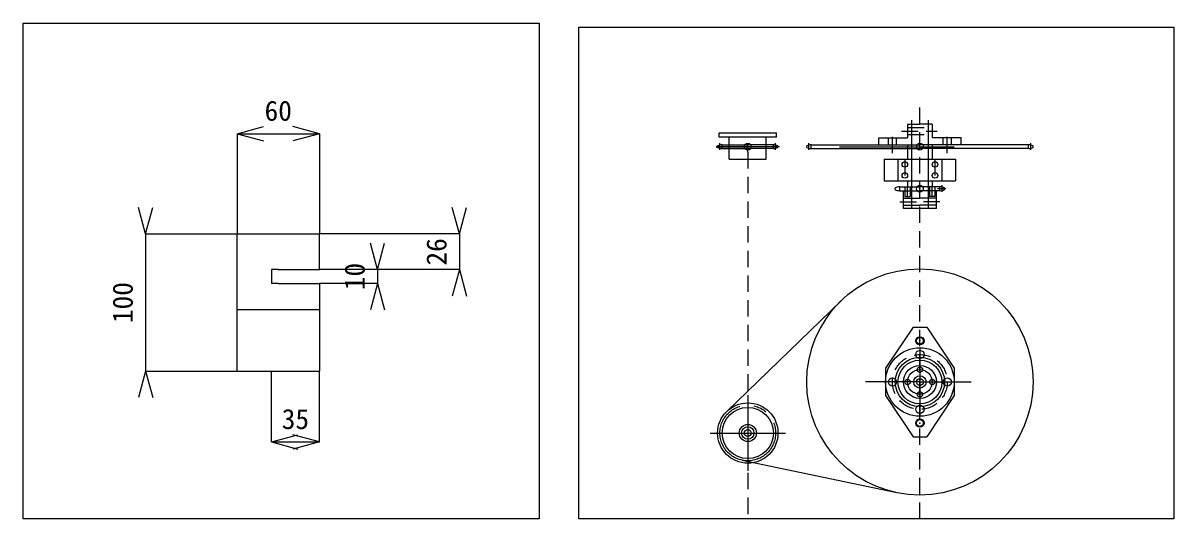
# Model space of a CAD drawing. Units: millimetres, scale not verified. Extents: x -7131 to 2872, y -1658 to 2951.
# Drawn here: x -4065 to -3226, y -411 to -50 of the extents above; entities that cross this region are included whole.
import ezdxf
from ezdxf.enums import TextEntityAlignment as Align

# ---------------------------------------------------------------- set-up
doc = ezdxf.new("R2010")
doc.units = ezdxf.units.MM
doc.header["$LTSCALE"] = 10
doc.header["$PDMODE"] = 32
doc.header["$PDSIZE"] = 5
doc.linetypes.add('CHAIN2', pattern=[12, 9, -1, 1, -1])
doc.linetypes.add('DASHED1', pattern=[1.8, 1.2, -0.6])
for name, color, linetype in [('0-1_ふれーむ', 7, 'Continuous'), ('0-3_エンジン', 7, 'Continuous'), ('0-6_駆動系', 7, 'Continuous')]:
    doc.layers.add(name, color=color, linetype=linetype)
doc.styles.add('ＭＳ ゴシック', font='')
doc.styles.get('ＭＳ ゴシック').set_extended_font_data('MS Gothic')

msp = doc.modelspace()

# ---------------------------------------------------------------- linework, layer by layer
at = {"layer": '0-1_ふれーむ', "color": 4}
for p, q in [((-3909.14, -130.45), (-3889.82, -125.27)), ((-3849.14, -130.45), (-3868.46, -125.27)), ((-3909.14, -130.45), (-3849.14, -130.45)), ((-3909.14, -130.45), (-3889.82, -135.62)), ((-3909.14, -130.45), (-3909.14, -203.6)), ((-3849.14, -130.45), (-3868.46, -135.62)), ((-3849.14, -130.45), (-3849.14, -203.6)), ((-3975.88, -203.6), (-3981.05, -184.28)), ((-3975.88, -203.6), (-3970.7, -184.28)), ((-3747.09, -203.6), (-3752.27, -184.28)), ((-3747.09, -203.6), (-3741.91, -184.28)), ((-3975.88, -203.6), (-3975.88, -303.6)), ((-3975.88, -203.6), (-3909.14, -203.6)), ((-3747.09, -203.6), (-3849.14, -203.6)), ((-3747.09, -203.6), (-3747.09, -229.6)), ((-3806.77, -229.6), (-3811.94, -210.28)), ((-3806.77, -229.6), (-3801.59, -210.28)), ((-3747.09, -229.6), (-3849.14, -229.6)), ((-3806.77, -229.6), (-3849.14, -229.6)), ((-3806.77, -229.6), (-3806.77, -239.6)), ((-3747.09, -229.6), (-3752.27, -248.92)), ((-3747.09, -229.6), (-3741.91, -248.92)), ((-3806.77, -239.6), (-3849.14, -239.6)), ((-3806.77, -239.6), (-3811.94, -258.92)), ((-3806.77, -239.6), (-3801.59, -258.92)), ((-3975.88, -303.6), (-3981.05, -322.92)), ((-3975.88, -303.6), (-3970.7, -322.92)), ((-3975.88, -303.6), (-3909.14, -303.6)), ((-3884.14, -355.25), (-3884.14, -303.6)), ((-3849.14, -355.25), (-3849.14, -303.6)), ((-3884.14, -355.25), (-3864.82, -350.07)), ((-3849.14, -355.25), (-3868.46, -350.07)), ((-3884.14, -355.25), (-3849.14, -355.25)), ((-3884.14, -355.25), (-3864.82, -360.43)), ((-3849.14, -355.25), (-3868.46, -360.43))]:
    msp.add_line(p, q, dxfattribs=at)
at = {"layer": '0-1_ふれーむ'}
for p, q in [((-3909.14, -203.6), (-3849.14, -203.6)), ((-3909.14, -303.6), (-3909.14, -203.6)), ((-3849.14, -214.6), (-3849.14, -203.6)), ((-3849.14, -229.6), (-3849.14, -214.6)), ((-3879.14, -229.6), (-3859.14, -229.6)), ((-3859.14, -229.6), (-3849.14, -229.6)), ((-3879.14, -239.6), (-3884.14, -239.6)), ((-3909.14, -258.6), (-3849.14, -258.6)), ((-3849.14, -254.6), (-3849.14, -303.6)), ((-3909.14, -303.6), (-3849.14, -303.6))]:
    msp.add_line(p, q, dxfattribs=at)
msp.add_lwpolyline([(-4065.24, -49.73), (-3688.88, -49.73), (-3688.88, -411.42), (-4065.24, -411.42)], close=True, dxfattribs=at)
for points in [[(-3879.14, -229.6), (-3884.14, -229.6), (-3884.14, -239.6)], [(-3879.14, -239.6), (-3859.14, -239.6), (-3849.14, -239.6), (-3849.14, -254.6)]]:
    msp.add_lwpolyline(points, dxfattribs=at)
at = {"layer": '0-3_エンジン', "linetype": 'DASHED1'}
for p, q in [((-3411.38, -411.45), (-3411.38, -105.77)), ((-3536.84, -143.82), (-3536.84, -408.38)), ((-3422.38, -148.92), (-3422.38, -164.82)), ((-3400.38, -148.92), (-3400.38, -164.82)), ((-3420.38, -176.25), (-3420.38, -169.38)), ((-3402.38, -176.25), (-3402.38, -169.57))]:
    msp.add_line(p, q, dxfattribs=at)
at = {"layer": '0-3_エンジン'}
for p, q in [((-3420.38, -123.52), (-3411.38, -123.52)), ((-3420.38, -123.52), (-3420.38, -133.52)), ((-3417.38, -120.52), (-3417.38, -185.05)), ((-3402.38, -123.52), (-3411.38, -123.52)), ((-3405.38, -120.52), (-3405.38, -185.05)), ((-3402.38, -123.52), (-3402.38, -133.52)), ((-3557.84, -132.92), (-3557.84, -129.92)), ((-3557.84, -129.92), (-3515.84, -129.92)), ((-3515.84, -132.92), (-3557.84, -132.92)), ((-3550.34, -148.92), (-3550.34, -132.92)), ((-3523.34, -148.92), (-3523.34, -132.92)), ((-3515.84, -132.92), (-3515.84, -129.92)), ((-3441.38, -133.52), (-3420.38, -133.52)), ((-3441.38, -138.52), (-3441.38, -133.52)), ((-3381.38, -133.52), (-3402.38, -133.52)), ((-3381.38, -138.52), (-3381.38, -133.52)), ((-3493.88, -140.52), (-3493.88, -139.32)), ((-3490.68, -138.52), (-3411.38, -138.52)), ((-3490.68, -141.32), (-3411.38, -141.32)), ((-3490.6, -141.32), (-3490.6, -138.52)), ((-3420.38, -138.32), (-3420.38, -148.92)), ((-3332.08, -138.52), (-3411.38, -138.52)), ((-3332.08, -141.32), (-3411.38, -141.32)), ((-3402.38, -138.32), (-3402.38, -148.92)), ((-3332.16, -141.32), (-3332.16, -138.52)), ((-3328.88, -140.52), (-3328.88, -139.32)), ((-3550.34, -148.92), (-3523.34, -148.92)), ((-3427.38, -148.92), (-3427.38, -164.82)), ((-3395.38, -148.92), (-3395.38, -164.82)), ((-3427.38, -164.82), (-3395.38, -164.82)), ((-3420.38, -164.82), (-3420.38, -169.25)), ((-3402.38, -164.82), (-3402.38, -169.25)), ((-3429.38, -171.25), (-3429.38, -170.05)), ((-3426.18, -169.25), (-3411.38, -169.25)), ((-3426.18, -172.05), (-3411.38, -172.05)), ((-3426, -172.05), (-3426, -169.25)), ((-3423.38, -185.05), (-3423.38, -172.05)), ((-3422.38, -169.25), (-3422.38, -176.25)), ((-3418.38, -169.25), (-3418.38, -176.25)), ((-3396.58, -169.25), (-3411.38, -169.25)), ((-3396.58, -172.05), (-3411.38, -172.05)), ((-3404.38, -169.25), (-3404.38, -176.25)), ((-3400.38, -169.25), (-3400.38, -176.25)), ((-3399.38, -185.05), (-3399.38, -172.05)), ((-3396.75, -172.05), (-3396.75, -169.25)), ((-3393.38, -171.25), (-3393.38, -170.05)), ((-3422.38, -176.25), (-3418.38, -176.25)), ((-3400.38, -176.25), (-3404.38, -176.25)), ((-3399.38, -185.05), (-3423.38, -185.05)), ((-3416.38, -271.51), (-3436.38, -301.51)), ((-3416.38, -271.51), (-3406.38, -271.51)), ((-3406.38, -271.51), (-3386.38, -301.51)), ((-3436.38, -301.51), (-3436.38, -321.51)), ((-3386.38, -301.51), (-3386.38, -321.51)), ((-3436.38, -321.51), (-3416.38, -351.51)), ((-3386.38, -321.51), (-3406.38, -351.51))]:
    msp.add_line(p, q, dxfattribs=at)
at = {"layer": '0-3_エンジン', "color": 3, "linetype": 'DASHED1'}
for p, q in [((-3434.38, -138.52), (-3434.38, -133.52)), ((-3431.38, -144.62), (-3431.38, -129.53)), ((-3428.38, -138.52), (-3428.38, -133.52)), ((-3424.69, -128.52), (-3398.73, -128.52)), ((-3420.38, -126.02), (-3402.38, -126.02)), ((-3420.38, -131.02), (-3402.38, -131.02)), ((-3394.38, -138.52), (-3394.38, -133.52)), ((-3391.38, -144.62), (-3391.38, -129.53)), ((-3388.38, -138.52), (-3388.38, -133.52)), ((-3519.84, -139.92), (-3559.97, -139.92)), ((-3519.84, -139.92), (-3559.97, -139.92)), ((-3425.94, -180.05), (-3411.38, -180.05)), ((-3423.38, -177.55), (-3411.38, -177.55)), ((-3423.38, -182.55), (-3411.38, -182.55)), ((-3399.38, -177.55), (-3411.38, -177.55)), ((-3396.79, -180.05), (-3411.38, -180.05)), ((-3399.38, -182.55), (-3411.38, -182.55))]:
    msp.add_line(p, q, dxfattribs=at)
at = {"layer": '0-3_エンジン', "color": 4}
msp.add_line((-3519.84, -139.92), (-3559.97, -139.92), dxfattribs=at)
msp.add_line((-3519.84, -139.92), (-3559.97, -139.92), dxfattribs=at)
at = {"layer": '0-3_エンジン', "linetype": 'CHAIN2'}
for p, q in [((-3492.25, -142.2), (-3492.25, -137.35)), ((-3469.89, -139.92), (-3386.38, -139.92)), ((-3330.51, -142.2), (-3330.51, -137.35)), ((-3392.36, -170.65), (-3398.44, -170.65)), ((-3395.1, -172.93), (-3395.1, -168.08)), ((-3536.84, -321.25), (-3536.84, -376.25)), ((-3564.34, -348.75), (-3509.34, -348.75))]:
    msp.add_line(p, q, dxfattribs=at)
at = {"layer": '0-3_エンジン', "color": 3}
for q in [(-3451.02, -311.51), (-3373.91, -311.51)]:
    msp.add_line((-3411.38, -311.51), q, dxfattribs=at)
at = {"layer": '0-3_エンジン'}
msp.add_lwpolyline([(-3659.93, -52.7), (-3226.14, -52.7), (-3226.14, -411.45), (-3659.93, -411.45)], close=True, dxfattribs=at)
for points in [[(-3437.38, -148.92), (-3437.38, -164.92), (-3385.38, -164.92)], [(-3437.38, -148.92), (-3385.38, -148.92), (-3385.38, -164.92)], [(-3416.38, -351.51), (-3408.53, -351.51), (-3406.38, -351.51)]]:
    msp.add_lwpolyline(points, dxfattribs=at)
for centre, radius in [((-3422.38, -152.87), 2), ((-3400.38, -152.87), 2), ((-3422.38, -160.87), 2), ((-3400.38, -160.87), 2), ((-3411.38, -281.51), 3), ((-3411.38, -311.51), 25), ((-3411.38, -291.51), 3), ((-3411.38, -311.51), 12), ((-3411.38, -302.51), 2), ((-3431.38, -311.51), 3), ((-3420.38, -311.51), 2), ((-3411.38, -311.51), 9), ((-3402.38, -311.51), 2), ((-3391.38, -311.51), 3), ((-3411.38, -320.51), 2), ((-3411.38, -331.51), 3), ((-3536.84, -348.75), 6.25), ((-3411.38, -341.51), 3)]:
    msp.add_circle(centre, radius, dxfattribs=at)
at = {"layer": '0-3_エンジン', "linetype": 'DASHED1'}
msp.add_circle((-3411.38, -311.51), 20, dxfattribs=at)
at = {"layer": '0-3_エンジン', "color": 3}
msp.add_circle((-3411.38, -311.51), 16, dxfattribs=at)
at = {"layer": '0-3_エンジン'}
for centre, start, end in [((-3490.68, -145.32), 90, 118.07249), ((-3490.68, -134.52), 241.92751, 270), ((-3332.08, -145.32), 61.92751, 90), ((-3332.08, -134.52), 270, 298.07249), ((-3426.18, -176.05), 90, 118.07249), ((-3426.18, -165.25), 241.92751, 270), ((-3396.58, -176.05), 61.92751, 90), ((-3396.58, -165.25), 270, 298.07249)]:
    msp.add_arc(centre, 6.8, start, end, dxfattribs=at)
for p in [(-3411.38, -139.92), (-3411.38, -170.65), (-3411.38, -281.51), (-3411.38, -341.51), (-3536.84, -348.75)]:
    msp.add_point(p, dxfattribs=at)
at = {"layer": '0-6_駆動系', "linetype": 'CHAIN2'}
for p, q in [((-3559.86, -139.92), (-3536.84, -139.92)), ((-3559.86, -139.92), (-3536.84, -139.92)), ((-3557.14, -142.2), (-3557.14, -137.35)), ((-3557.14, -142.2), (-3557.14, -137.35)), ((-3536.84, -143.91), (-3536.84, -137.89)), ((-3513.82, -139.92), (-3519.91, -139.92)), ((-3513.82, -139.92), (-3519.91, -139.92)), ((-3516.55, -142.2), (-3516.55, -137.35)), ((-3516.55, -142.2), (-3516.55, -137.35)), ((-3411.38, -287.16), (-3411.38, -335.85))]:
    msp.add_line(p, q, dxfattribs=at)
at = {"layer": '0-6_駆動系'}
for p, q in [((-3558.84, -140.52), (-3558.84, -139.32)), ((-3558.84, -140.52), (-3558.84, -139.32)), ((-3555.64, -138.52), (-3536.84, -138.52)), ((-3555.64, -138.52), (-3536.84, -138.52)), ((-3555.64, -141.32), (-3536.84, -141.32)), ((-3555.64, -141.32), (-3536.84, -141.32)), ((-3555.49, -141.32), (-3555.49, -138.52)), ((-3555.49, -141.32), (-3555.49, -138.52)), ((-3518.04, -138.52), (-3536.84, -138.52)), ((-3518.04, -138.52), (-3536.84, -138.52)), ((-3518.04, -141.32), (-3536.84, -141.32)), ((-3518.04, -141.32), (-3536.84, -141.32)), ((-3518.2, -141.32), (-3518.2, -138.52)), ((-3518.2, -141.32), (-3518.2, -138.52)), ((-3514.84, -140.52), (-3514.84, -139.32)), ((-3514.84, -140.52), (-3514.84, -139.32))]:
    msp.add_line(p, q, dxfattribs=at)
at = {"layer": '0-6_駆動系', "color": 2}
for p, q in [((-3552.14, -332.95), (-3468.76, -252.23)), ((-3541.01, -368.62), (-3428.31, -392.25))]:
    msp.add_line(p, q, dxfattribs=at)
at = {"layer": '0-6_駆動系', "linetype": 'CHAIN2'}
msp.add_lwpolyline([(-3536.84, -143.91), (-3536.84, -143.82), (-3536.84, -137.89)], dxfattribs=at)
at = {"layer": '0-6_駆動系'}
for centre, radius in [((-3411.38, -311.51), 82.5), ((-3411.38, -311.51), 18), ((-3411.38, -311.51), 4.5), ((-3536.84, -348.75), 22), ((-3536.84, -348.75), 18.64), ((-3536.84, -348.75), 4.5)]:
    msp.add_circle(centre, radius, dxfattribs=at)
at = {"layer": '0-6_駆動系', "linetype": 'CHAIN2'}
msp.add_circle((-3536.84, -348.75), 20.3, dxfattribs=at)
at = {"layer": '0-6_駆動系'}
for centre, start, end in [((-3555.64, -145.32), 90, 118.07249), ((-3555.64, -145.32), 90, 118.07249), ((-3555.64, -134.52), 241.92751, 270), ((-3555.64, -134.52), 241.92751, 270), ((-3518.04, -145.32), 61.92751, 90), ((-3518.04, -145.32), 61.92751, 90), ((-3518.04, -134.52), 270, 298.07249), ((-3518.04, -134.52), 270, 298.07249)]:
    msp.add_arc(centre, 6.8, start, end, dxfattribs=at)
for p in [(-3536.84, -139.92), (-3411.38, -311.51)]:
    msp.add_point(p, dxfattribs=at)

# ---------------------------------------------------------------- texts
at = {"layer": '0-1_ふれーむ', "color": 4, "style": 'ＭＳ ゴシック'}
for s, p in [('60', (-3889.14, -125.45)), ('35', (-3876.64, -350.25))]:
    msp.add_text(s, height=14.66, dxfattribs=at).set_placement(p, align=Align.BOTTOM_LEFT)
for s, p in [('26', (-3752.09, -226.6)), ('10', (-3811.77, -244.6)), ('100', (-3980.88, -268.6))]:
    msp.add_text(s, height=14.66, rotation=90, dxfattribs=at).set_placement(p, align=Align.BOTTOM_LEFT)

doc.saveas('drawing.dxf')
